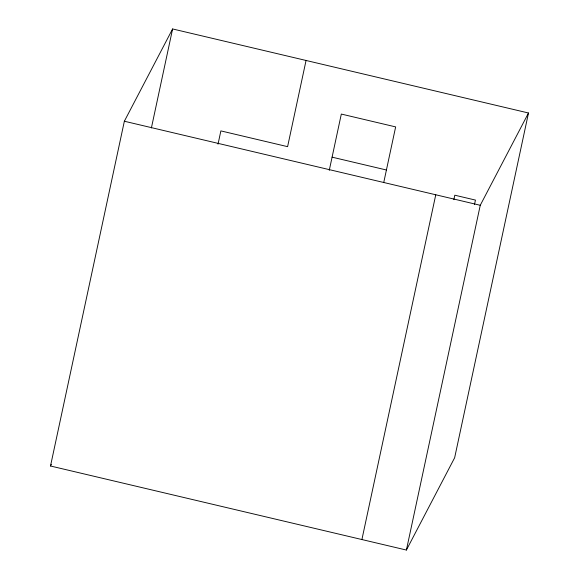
<?xml version="1.0" encoding="UTF-8"?>
<svg xmlns="http://www.w3.org/2000/svg" width="579" height="579" viewBox="0 0 579 579"><rect width="100%" height="100%" fill="white"/><g stroke="black" fill="none" stroke-linecap="round" stroke-linejoin="round"><path stroke-width="0.87" d="M50.503 466.001L124.355 121.235L172.6 28.95L528.497 112.999L454.645 457.765L406.4 550.05L50.503 466.001L51.336 464.409M151.394 127.959L172.6 28.95M218.03 144.157L220.867 130.897L287.597 146.661L306.059 60.469M329.263 170.356L341.321 114.07L395.652 126.902L383.783 182.313M361.911 539.541L435.763 194.783M453.856 199.625L454.804 195.203L475.446 200.081L474.498 204.488M406.4 550.05L480.252 205.284L528.497 112.999M332.085 157.162L386.417 169.994M124.355 121.235L480.252 205.284"/></g></svg>
